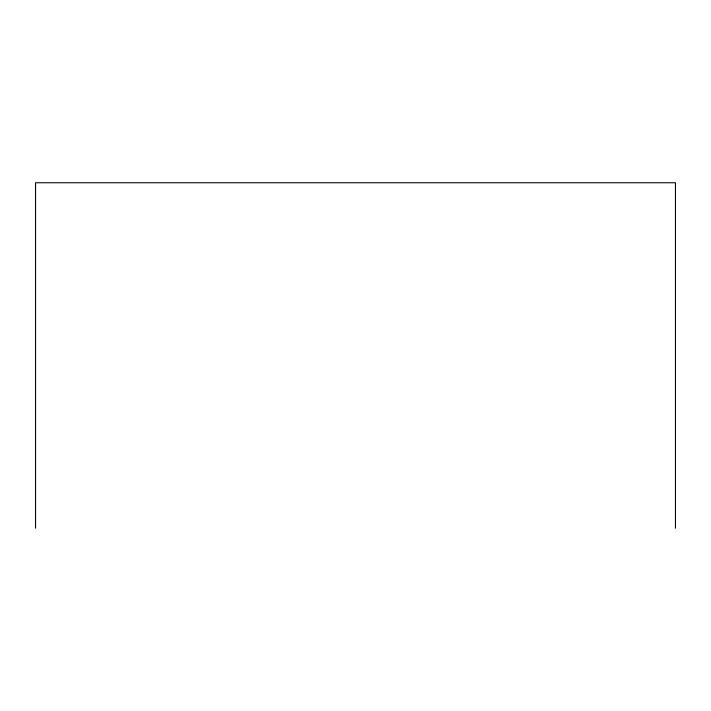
<?xml version="1.0" encoding="UTF-8"?>
<svg xmlns="http://www.w3.org/2000/svg" width="711" height="711" viewBox="0 0 711 711"><rect width="100%" height="100%" fill="white"/><g stroke="black" fill="none" stroke-linecap="round" stroke-linejoin="round"><path stroke-width="1.07" d="M675.45 528.255L675.45 182.745L35.55 182.745L35.55 528.255"/></g></svg>
